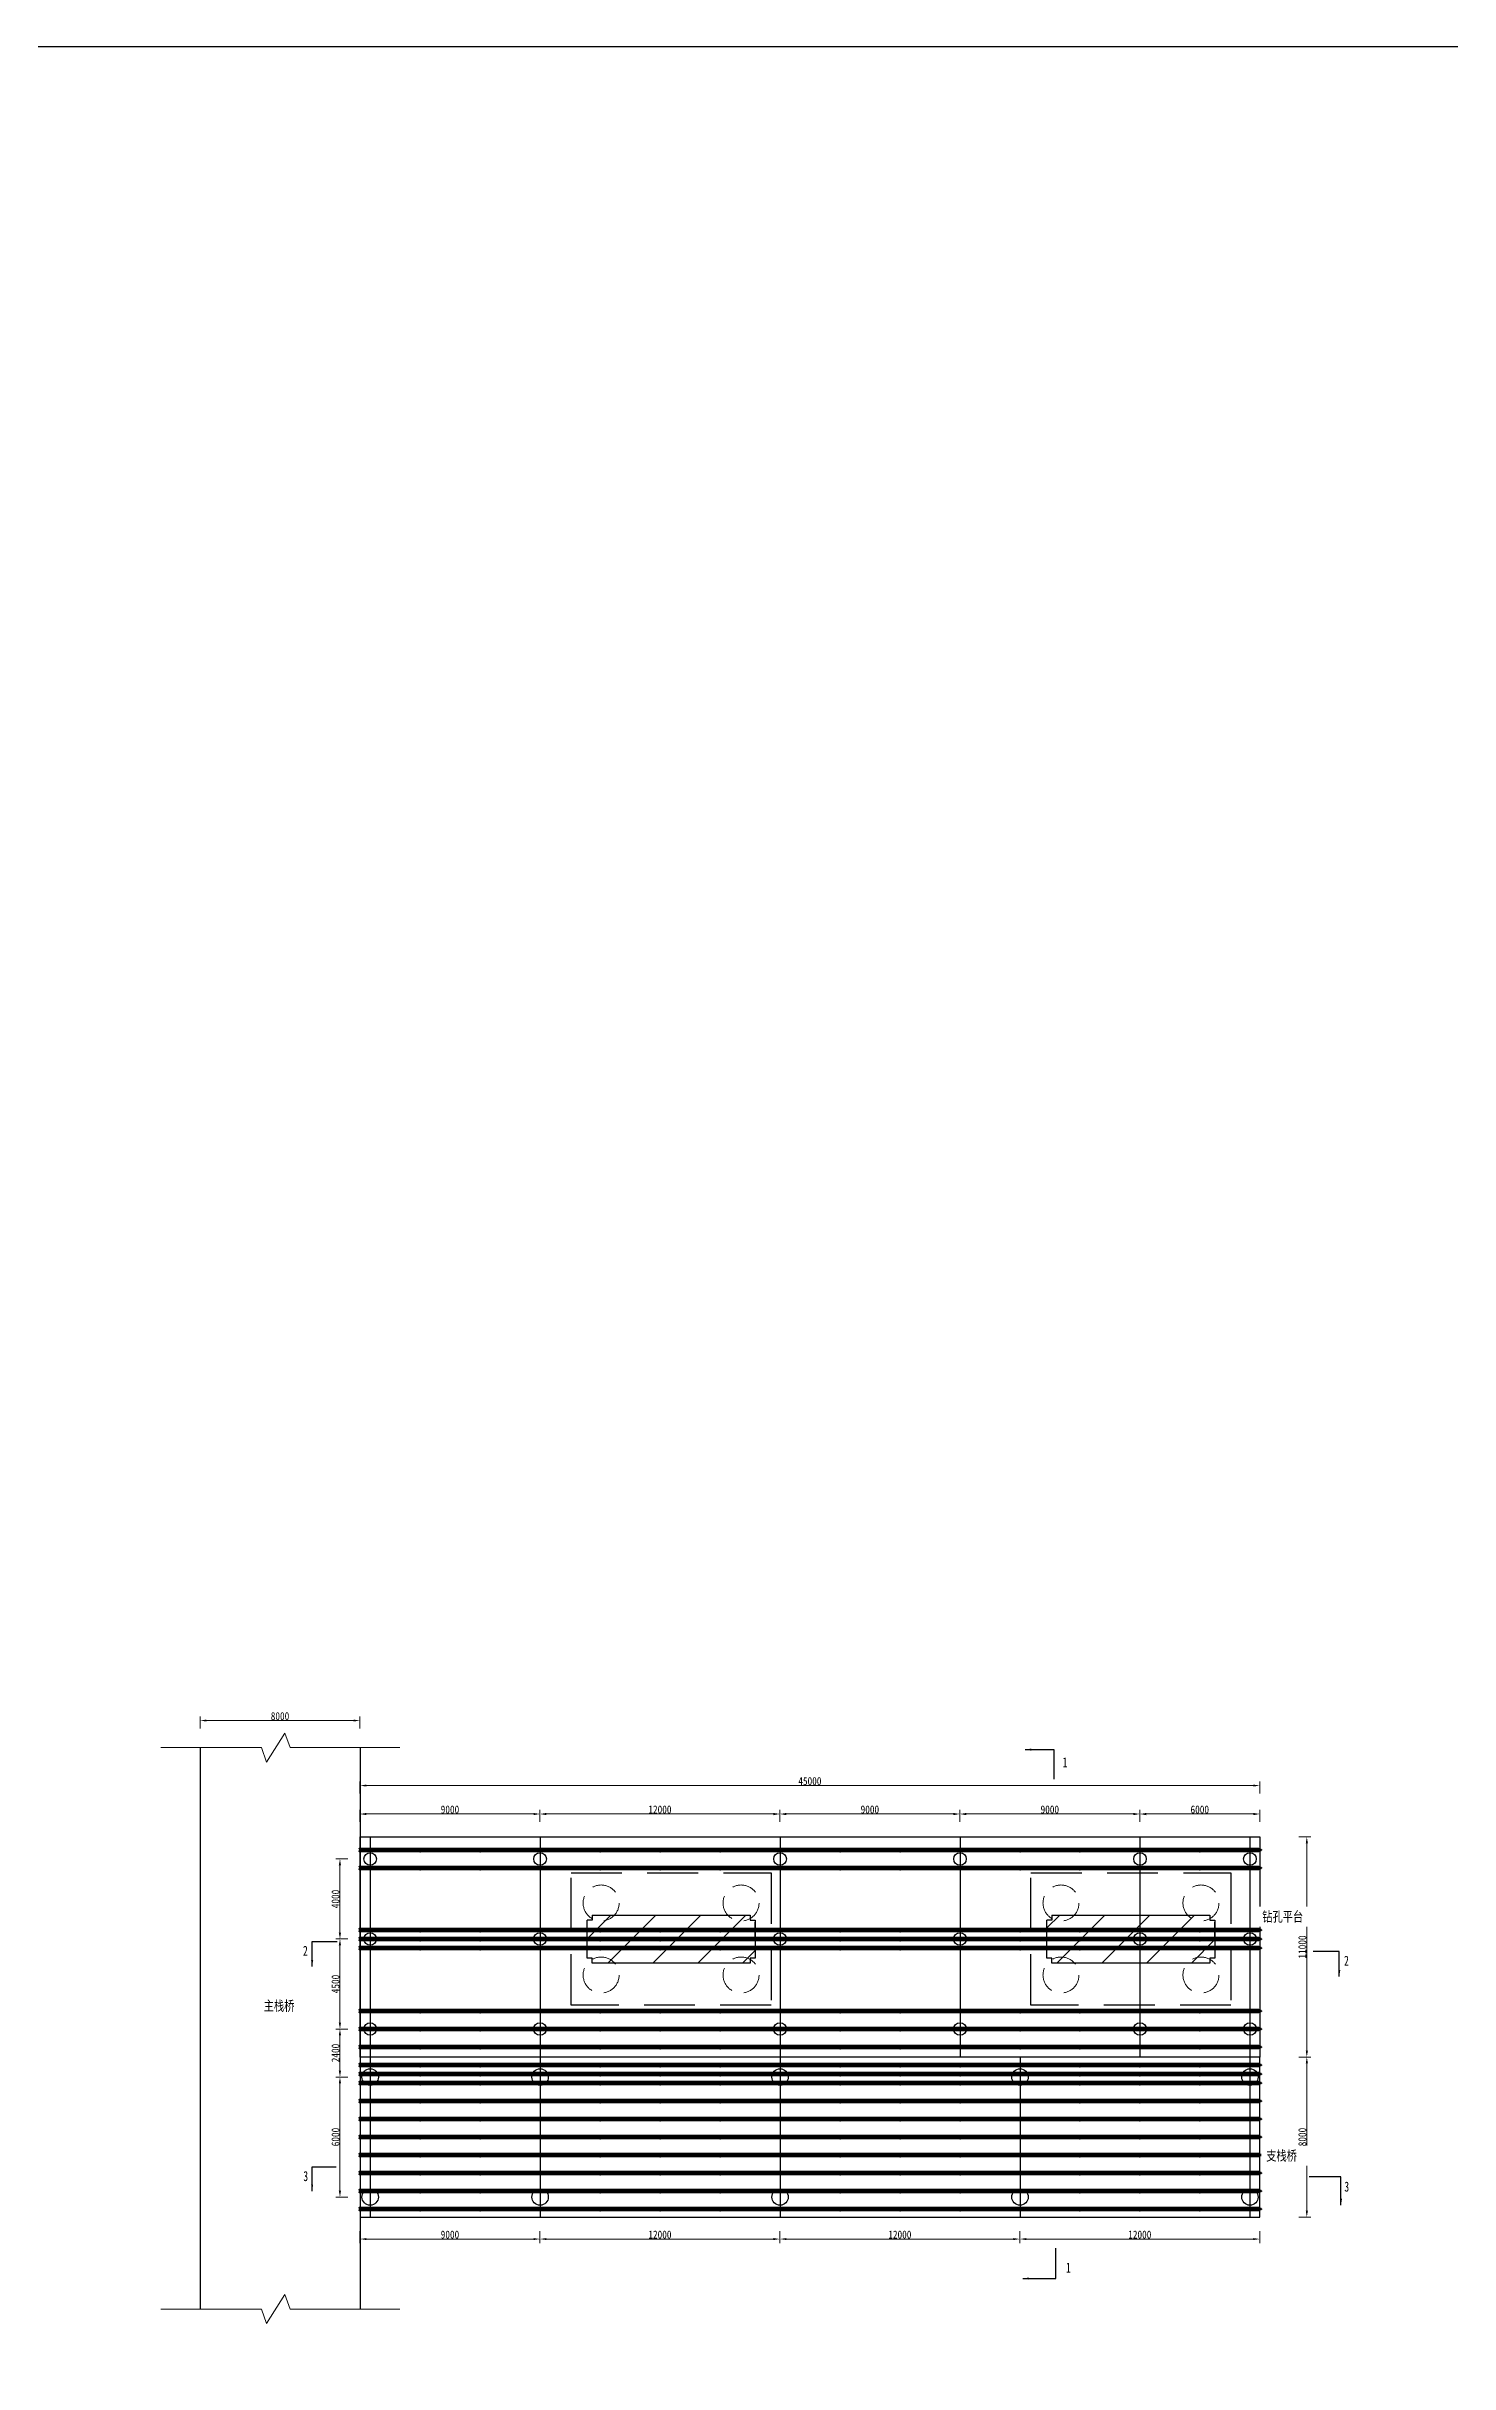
# Model space of a CAD drawing. Header units: millimetres. Extents: x -724662 to -98163, y -2532159 to 119496.
# Drawn here: x -104698 to -103996, y 118337 to 119496 of the extents above; entities that cross this region are included whole.
import ezdxf
from ezdxf.enums import TextEntityAlignment as Align

# ---------------------------------------------------------------- set-up
doc = ezdxf.new("R2010")
doc.units = ezdxf.units.MM
doc.header["$LTSCALE"] = 20
doc.linetypes.add('CENTER', pattern=[2, 1.25, -0.25, 0.25, -0.25])
doc.linetypes.add('DASHED', pattern=[19.05, 12.7, -6.35])
doc.layers.get('0').update_dxf_attribs({"lineweight": 25})
for name, color, linetype, lineweight in [('Fline', 6, 'Continuous', 18), ('Layer1', 1, 'Continuous', 15), ('Layer3', 6, 'CENTER', 9), ('构造细实', 5, 'Continuous', 15), ('标注', 1, 'Continuous', 13), ('粗实线', 7, 'Continuous', 25), ('细实线', 1, 'Continuous', 13), ('细虚线', 2, 'DASHED', 15)]:
    doc.layers.add(name, color=color, linetype=linetype, lineweight=lineweight)
doc.layers.add('QL-主线桥位平面', color=190, linetype='Continuous')
doc.layers.add('钢构CAD-工字钢', color=6, linetype='Continuous')
doc.styles.add('FS', font='simfang_0.ttf', dxfattribs={"width": 0.75})
doc.styles.get("Standard").update_dxf_attribs({"font": 'simsun.ttf', "width": 0.85})
doc.dimstyles.new('100-1.6', dxfattribs={"dimscale": 1.6, "dimtxt": 2.5, "dimasz": 2, "dimexe": 1.25, "dimexo": 1.25, "dimgap": 0.125, "dimtad": 1, "dimdec": 0, "dimlfac": 100, "dimdsep": 46, "dimtxsty": 'Standard', "dimcen": 0.001, "dimclrd": 256, "dimclre": 256, "dimclrt": 7, "dimadec": 4, "dimazin": 2, "dimtfac": 1, "dimtdec": 0, "dimtmove": 1, "dimatfit": 2, "dimfxlon": 1, "dimlwd": -1, "dimlwe": -1, "dimarcsym": 0})

# ---------------------------------------------------------------- blocks, each defined once
blk = doc.blocks.new('a')
at = {"layer": 'Layer3', "ltscale": 30}
for p, q in [((-1082, 2294), (-766, 2294)), ((-1077, 2281), (-1077, 2305)), ((-777, 2285), (-777, 2301))]:
    blk.add_line(p, q, dxfattribs=at)
at = {"layer": '细实线', "color": 5, "ltscale": 30}
for p, q in [((-1083, 2302), (-1083, 2302)), ((-1082, 2302), (-1083, 2302)), ((-1083, 2299), (-1083, 2302)), ((-1083, 2299), (-1083, 2299)), ((-1082, 2299), (-1083, 2299)), ((-1083, 2290), (-1083, 2290)), ((-1082, 2290), (-1083, 2290)), ((-1083, 2287), (-1083, 2290)), ((-1083, 2287), (-1083, 2287)), ((-1082, 2287), (-1083, 2287)), ((-1082, 2298), (-1082, 2303)), ((-1082, 2303), (-783, 2303)), ((-1082, 2298), (-783, 2298)), ((-1082, 2285), (-1082, 2290)), ((-1082, 2290), (-783, 2290)), ((-1082, 2285), (-783, 2285)), ((-1070, 2298), (-1070, 2298)), ((-1070, 2298), (-1069, 2298)), ((-1070, 2291), (-1069, 2291)), ((-1070, 2290), (-1070, 2291)), ((-1068, 2291), (-1068, 2297)), ((-1068, 2291), (-1068, 2297)), ((-1067, 2298), (-1066, 2298)), ((-1067, 2291), (-1066, 2291)), ((-1065, 2298), (-1065, 2298)), ((-1065, 2290), (-1065, 2291)), ((-929, 2298), (-929, 2298)), ((-929, 2298), (-928, 2298)), ((-929, 2290), (-929, 2291)), ((-929, 2291), (-928, 2291)), ((-927, 2291), (-927, 2297)), ((-927, 2291), (-927, 2297)), ((-926, 2298), (-925, 2298)), ((-926, 2291), (-925, 2291)), ((-924, 2298), (-924, 2298)), ((-924, 2290), (-924, 2291)), ((-798, 2297), (-798, 2298)), ((-798, 2297), (-789, 2297)), ((-798, 2292), (-789, 2292)), ((-798, 2290), (-798, 2292)), ((-788, 2298), (-788, 2298)), ((-788, 2298), (-787, 2298)), ((-788, 2290), (-788, 2291)), ((-788, 2291), (-787, 2291)), ((-786, 2291), (-786, 2297)), ((-786, 2291), (-786, 2297)), ((-785, 2298), (-784, 2298)), ((-785, 2291), (-784, 2291)), ((-783, 2298), (-783, 2303)), ((-783, 2298), (-772, 2298)), ((-783, 2298), (-771, 2298)), ((-783, 2298), (-783, 2298)), ((-783, 2291), (-772, 2291)), ((-783, 2290), (-783, 2291)), ((-783, 2290), (-771, 2290)), ((-783, 2285), (-783, 2290)), ((-771, 2297), (-772, 2298)), ((-771, 2291), (-772, 2291)), ((-771, 2298), (-771, 2298)), ((-771, 2291), (-771, 2298)), ((-771, 2291), (-771, 2297)), ((-771, 2291), (-771, 2290))]:
    blk.add_line(p, q, dxfattribs=at)
for centre, radius, start, end in [((-1070, 2298), 0.25, 180, 270), ((-1070, 2291), 0.25, 90, 180), ((-1069, 2297), 0.5, 0, 90), ((-1069, 2291), 0.5, 270, 0), ((-1067, 2297), 0.5, 90, 180), ((-1067, 2291), 0.5, 180, 270), ((-1066, 2298), 0.25, 270, 0), ((-1066, 2291), 0.25, 0, 90), ((-929, 2298), 0.25, 180, 270), ((-929, 2291), 0.25, 90, 180), ((-928, 2297), 0.5, 0, 90), ((-928, 2291), 0.5, 270, 0), ((-926, 2297), 0.5, 90, 180), ((-926, 2291), 0.5, 180, 270), ((-925, 2298), 0.25, 270, 0), ((-925, 2291), 0.25, 0, 90), ((-789, 2294), 2.5, 270, 90), ((-788, 2298), 0.25, 180, 270), ((-788, 2291), 0.25, 90, 180), ((-787, 2297), 0.5, 0, 90), ((-787, 2291), 0.5, 270, 0), ((-785, 2297), 0.5, 90, 180), ((-785, 2291), 0.5, 180, 270), ((-784, 2298), 0.25, 270, 0), ((-784, 2291), 0.25, 0, 90)]:
    blk.add_arc(centre, radius, start, end, dxfattribs=at)
blk = doc.blocks.new('*U990')
at = {"layer": 'Layer1', "ltscale": 30, "xscale": 0.009999999776482594, "yscale": 0.009999999776482594, "zscale": 0.009999999776482594, "rotation": 89.99999999874551}
blk.add_blockref('a', (22.93, 9.25), dxfattribs=at)
blk = doc.blocks.new('*U989')
at = {"color": 0, "linetype": 'ByBlock', "lineweight": -2, "transparency": 16777216}
for p in [(0, 42), (0.9, 42), (1.8, 42), (2.7, 42), (3.6, 42), (4.5, 42), (5.4, 42), (6.3, 42), (7.2, 42), (0, 39), (0.9, 39), (1.8, 39), (2.7, 39), (3.6, 39), (4.5, 39), (5.4, 39), (6.3, 39), (7.2, 39), (0, 36), (0.9, 36), (1.8, 36), (2.7, 36), (3.6, 36), (4.5, 36), (5.4, 36), (6.3, 36), (7.2, 36), (0, 33), (0.9, 33), (1.8, 33), (2.7, 33), (3.6, 33), (4.5, 33), (5.4, 33), (6.3, 33), (7.2, 33), (0, 30), (0.9, 30), (1.8, 30), (2.7, 30), (3.6, 30), (4.5, 30), (5.4, 30), (6.3, 30), (7.2, 30), (0, 27), (0.9, 27), (1.8, 27), (2.7, 27), (3.6, 27), (4.5, 27), (5.4, 27), (6.3, 27), (7.2, 27), (0, 24), (0.9, 24), (1.8, 24), (2.7, 24), (3.6, 24), (4.5, 24), (5.4, 24), (6.3, 24), (7.2, 24), (0, 21), (0.9, 21), (1.8, 21), (2.7, 21), (3.6, 21), (4.5, 21), (5.4, 21), (6.3, 21), (7.2, 21), (0, 18), (0.9, 18), (1.8, 18), (2.7, 18), (3.6, 18), (4.5, 18), (5.4, 18), (6.3, 18), (7.2, 18), (0, 15), (0.9, 15), (1.8, 15), (2.7, 15), (3.6, 15), (4.5, 15), (5.4, 15), (6.3, 15), (7.2, 15), (0, 12), (0.9, 12), (1.8, 12), (2.7, 12), (3.6, 12), (4.5, 12), (5.4, 12), (6.3, 12), (7.2, 12), (0, 9), (0.9, 9), (1.8, 9), (2.7, 9), (3.6, 9), (4.5, 9), (5.4, 9), (6.3, 9), (7.2, 9), (0, 6), (0.9, 6), (1.8, 6), (2.7, 6), (3.6, 6), (4.5, 6), (5.4, 6), (6.3, 6), (7.2, 6), (0, 3), (0.9, 3), (1.8, 3), (2.7, 3), (3.6, 3), (4.5, 3), (5.4, 3), (6.3, 3), (7.2, 3), (0, 0), (0.9, 0), (1.8, 0), (2.7, 0), (3.6, 0), (4.5, 0), (5.4, 0), (6.3, 0), (7.2, 0)]:
    blk.add_blockref('*U990', p, dxfattribs=at)
blk = doc.blocks.new('*U992')
at = {"layer": 'Layer1', "ltscale": 30, "xscale": 0.009999999776482594, "yscale": 0.009999999776482594, "zscale": 0.009999999776482594, "rotation": 89.99999999874551}
blk.add_blockref('a', (22.93, 9.25), dxfattribs=at)
blk = doc.blocks.new('*U991')
at = {"color": 0, "linetype": 'ByBlock', "lineweight": -2, "transparency": 16777216}
for p in [(0, 42), (0, 39), (0, 36), (0, 33), (0, 30), (0, 27), (0, 24), (0, 21), (0, 18), (0, 15), (0, 12), (0, 9), (0, 6), (0, 3), (0, 0)]:
    blk.add_blockref('*U992', p, dxfattribs=at)
blk = doc.blocks.new('西引桥支栈桥')
at = {"color": 1}
for p, q in [((518412.61, 2757771.52), (518420.61, 2757771.52)), ((518412.61, 2757760.02), (518420.61, 2757760.02)), ((518412.61, 2757748.02), (518420.61, 2757748.02)), ((518412.61, 2757736.02), (518420.61, 2757736.02)), ((518412.61, 2757727.52), (518420.61, 2757727.52))]:
    blk.add_line(p, q, dxfattribs=at)
at = {"color": 7}
blk.add_lwpolyline([(518412.61, 2757772.02), (518412.61, 2757727.02), (518420.61, 2757727.02), (518420.61, 2757772.02), (518412.61, 2757772.02)], dxfattribs=at)
at = {"color": 2}
for centre in [(518413.61, 2757771.52), (518419.61, 2757771.52), (518413.61, 2757760.02), (518419.61, 2757760.02), (518413.61, 2757748.02), (518419.61, 2757748.02), (518413.61, 2757736.02), (518419.61, 2757736.02), (518413.61, 2757727.52), (518419.61, 2757727.52)]:
    blk.add_circle(centre, 0.41, dxfattribs=at)
at = {"rotation": 359.9999999987672}
for name, p in [('*U989', (518413.02, 2757728.54)), ('*U991', (518413.47, 2757728.54))]:
    blk.add_blockref(name, p, dxfattribs=at)
blk = doc.blocks.new('50')
at = {"layer": '构造细实'}
h = blk.add_hatch(dxfattribs=at)
h.set_pattern_fill('ANSI31', color=4, scale=50, style=0)
h.set_pattern_definition([(45, (25, 0), (-112.253, 112.253), [])])
edge = h.paths.add_edge_path()
edge.add_line((-370, 120), (420, 120))
edge.add_line((420, 120), (420, 95))
edge.add_line((420, 95), (445, 95))
edge.add_line((445, 95), (445, -95))
edge.add_line((445, -95), (420, -95))
edge.add_line((420, -95), (420, -120))
edge.add_line((420, -120), (-370, -120))
edge.add_line((-370, -120), (-370, -95))
edge.add_line((-370, -95), (-395, -95))
edge.add_line((-395, -95), (-395, 0))
edge.add_line((-395, 0), (-395, 95))
at = {"layer": '粗实线', "color": 4}
blk.add_line((445, 0), (445, 85), dxfattribs=at)
at = {"layer": '粗实线', "color": 255, "linetype": 'DASHED'}
blk.add_lwpolyline([(-475, -330), (-475, 330), (525, 330), (525, -330)], close=True, dxfattribs=at)
at = {"layer": '粗实线', "color": 4}
for points in [[(-370, 120), (420, 120), (420, 95), (445, 95), (445, -95), (420, -95), (420, -120), (-370, -120), (-370, -95), (-395, -95), (-395, 0), (-395, 95)], [(-370, 120), (-370, 95), (-395, 95)]]:
    blk.add_lwpolyline(points, dxfattribs=at)
at = {"layer": '细虚线', "color": 255, "linetype": 'DASHED', "ltscale": 0.5}
for centre in [(-325, 180), (375, 180), (-325, -180), (375, -180)]:
    blk.add_circle(centre, 90, dxfattribs=at)
blk = doc.blocks.new('*U988')
at = {"layer": 'Layer1', "ltscale": 30, "xscale": 0.009999999776482596, "yscale": 0.009999999776482596, "zscale": 0.009999999776482596, "rotation": 89.9999983127665}
blk.add_blockref('a', (22.93, 9.25), dxfattribs=at)
blk = doc.blocks.new('*U987')
at = {"color": 0, "linetype": 'ByBlock', "lineweight": -2, "transparency": 16777216}
for p in [(0, 42), (0, 39), (0, 36), (0, 33), (0, 30), (0, 27), (0, 24), (0, 21), (0, 18), (0, 15), (0, 12), (0, 9), (0, 6), (0, 3), (0, 0)]:
    blk.add_blockref('*U988', p, dxfattribs=at)
blk = doc.blocks.new('*U980')
at = {"color": 1}
blk.add_blockref('*U987', (0, -19.5), dxfattribs=at)
blk = doc.blocks.new('*U979')
at = {"color": 0, "linetype": 'ByBlock', "lineweight": -2, "transparency": 16777216}
for p in [(0, 0), (0.9, 0)]:
    blk.add_blockref('*U980', p, dxfattribs=at)
blk = doc.blocks.new('*U984')
at = {"layer": 'Layer1', "ltscale": 30, "xscale": 0.009999999776482596, "yscale": 0.009999999776482596, "zscale": 0.009999999776482596, "rotation": 89.9999983127665}
blk.add_blockref('a', (22.93, 9.25), dxfattribs=at)
blk = doc.blocks.new('*U983')
at = {"color": 0, "linetype": 'ByBlock', "lineweight": -2, "transparency": 16777216}
for p in [(0, 42), (0, 39), (0, 36), (0, 33), (0, 30), (0, 27), (0, 24), (0, 21), (0, 18), (0, 15), (0, 12), (0, 9), (0, 6), (0, 3), (0, 0)]:
    blk.add_blockref('*U984', p, dxfattribs=at)
blk = doc.blocks.new('*U982')
at = {"color": 1}
blk.add_blockref('*U983', (0, -19.5), dxfattribs=at)
blk = doc.blocks.new('*U981')
at = {"color": 0, "linetype": 'ByBlock', "lineweight": -2, "transparency": 16777216}
for p in [(0, 0), (0.9, 0), (1.8, 0)]:
    blk.add_blockref('*U982', p, dxfattribs=at)
blk = doc.blocks.new('*U986')
at = {"layer": 'Layer1', "ltscale": 30, "xscale": 0.009999999776482596, "yscale": 0.009999999776482596, "zscale": 0.009999999776482596, "rotation": 89.9999983127665}
blk.add_blockref('a', (22.93, 9.25), dxfattribs=at)
blk = doc.blocks.new('*U985')
at = {"color": 0, "linetype": 'ByBlock', "lineweight": -2, "transparency": 16777216}
for p in [(0, 42), (0, 39), (0, 36), (0, 33), (0, 30), (0, 27), (0, 24), (0, 21), (0, 18), (0, 15), (0, 12), (0, 9), (0, 6), (0, 3), (0, 0)]:
    blk.add_blockref('*U986', p, dxfattribs=at)
blk = doc.blocks.new('*U978')
at = {"color": 1}
blk.add_blockref('*U985', (0, -19.5), dxfattribs=at)
blk = doc.blocks.new('*U977')
at = {"color": 0, "linetype": 'ByBlock', "lineweight": -2, "transparency": 16777216}
for p in [(0, 0), (0.45, 0), (0.9, 0)]:
    blk.add_blockref('*U978', p, dxfattribs=at)
blk = doc.blocks.new('西引桥平台')
at = {"color": 1}
for p, q in [((520145.91, 2757269.31), (520156.91, 2757269.31)), ((520145.91, 2757263.81), (520156.91, 2757263.81)), ((520145.91, 2757254.81), (520156.91, 2757254.81)), ((520145.91, 2757245.81), (520156.91, 2757245.81)), ((520145.91, 2757233.81), (520156.91, 2757233.81)), ((520145.91, 2757225.31), (520156.91, 2757225.31))]:
    blk.add_line(p, q, dxfattribs=at)
at = {"color": 7}
blk.add_lwpolyline([(520145.91, 2757269.81), (520156.91, 2757269.81), (520156.91, 2757224.81), (520145.91, 2757224.81), (520145.91, 2757269.81)], dxfattribs=at)
at = {"color": 40}
for centre in [(520147.01, 2757269.31), (520151.01, 2757269.31), (520155.51, 2757269.31), (520147.01, 2757263.81), (520151.01, 2757263.81), (520155.51, 2757263.81), (520147.01, 2757254.81), (520151.01, 2757254.81), (520155.51, 2757254.81), (520147.01, 2757245.81), (520151.01, 2757245.81), (520155.51, 2757245.81), (520147.01, 2757233.81), (520151.01, 2757233.81), (520155.51, 2757233.81), (520147.01, 2757225.31), (520151.01, 2757225.31), (520155.51, 2757225.31)]:
    blk.add_circle(centre, 0.315, dxfattribs=at)
at = {"color": 7, "rotation": 1.6859789955e-06}
for name, p in [('*U979', (520146.57, 2757245.83)), ('*U977', (520150.57, 2757245.83)), ('*U981', (520154.62, 2757245.83))]:
    blk.add_blockref(name, p, dxfattribs=at)
at = {"layer": 'QL-主线桥位平面', "xscale": 0.0100000000000035, "yscale": 0.0100000000000035, "zscale": 0.0100000000000035, "rotation": 90.0000000008249}
for p in [(520151.01, 2757263.11), (520151.01, 2757240.11)]:
    blk.add_blockref('50', p, dxfattribs=at)
blk = doc.blocks.new('*D175')
at = {"layer": 'Defpoints', "color": 0}
for p in [(-104450.8, 118612.1), (-104540.8, 118597.3), (-104450.8, 118600.6)]:
    blk.add_point(p, dxfattribs=at)
at = {"layer": '标注'}
for p, q in [((-104540.8, 118608.1), (-104540.8, 118614.1)), ((-104450.8, 118608.1), (-104450.8, 118614.1)), ((-104537.6, 118612.1), (-104454, 118612.1))]:
    blk.add_line(p, q, dxfattribs=at)
for points in [[(-104537.6, 118612.6), (-104537.6, 118611.5), (-104540.8, 118612.1)], [(-104454, 118611.5), (-104454, 118612.6), (-104450.8, 118612.1)]]:
    blk.add_solid(points, dxfattribs=at)
at = {"layer": '标注', "color": 7, "insert": (-104495.8, 118614.3), "char_height": 4, "attachment_point": 5}
blk.add_mtext('9000', dxfattribs=at)
blk = doc.blocks.new('*D176')
at = {"layer": 'Defpoints', "color": 0}
for p in [(-104330.8, 118612.1), (-104450.8, 118600.6), (-104330.8, 118600.6)]:
    blk.add_point(p, dxfattribs=at)
at = {"layer": '标注'}
for p, q in [((-104450.8, 118608.1), (-104450.8, 118614.1)), ((-104330.8, 118608.1), (-104330.8, 118614.1)), ((-104447.6, 118612.1), (-104334, 118612.1))]:
    blk.add_line(p, q, dxfattribs=at)
for points in [[(-104447.6, 118612.6), (-104447.6, 118611.5), (-104450.8, 118612.1)], [(-104334, 118611.5), (-104334, 118612.6), (-104330.8, 118612.1)]]:
    blk.add_solid(points, dxfattribs=at)
at = {"layer": '标注', "color": 7, "insert": (-104390.8, 118614.3), "char_height": 4, "attachment_point": 5}
blk.add_mtext('12000', dxfattribs=at)
blk = doc.blocks.new('*D177')
at = {"layer": 'Defpoints', "color": 0}
for p in [(-104240.8, 118612.1), (-104330.8, 118600.6), (-104240.8, 118600.6)]:
    blk.add_point(p, dxfattribs=at)
at = {"layer": '标注'}
for p, q in [((-104330.8, 118608.1), (-104330.8, 118614.1)), ((-104240.8, 118608.1), (-104240.8, 118614.1)), ((-104327.6, 118612.1), (-104244, 118612.1))]:
    blk.add_line(p, q, dxfattribs=at)
for points in [[(-104327.6, 118612.6), (-104327.6, 118611.5), (-104330.8, 118612.1)], [(-104244, 118611.5), (-104244, 118612.6), (-104240.8, 118612.1)]]:
    blk.add_solid(points, dxfattribs=at)
at = {"layer": '标注', "color": 7, "insert": (-104285.8, 118614.3), "char_height": 4, "attachment_point": 5}
blk.add_mtext('9000', dxfattribs=at)
blk = doc.blocks.new('*D178')
at = {"layer": 'Defpoints', "color": 0}
for p in [(-104150.8, 118612.1), (-104240.8, 118600.6), (-104150.8, 118600.6)]:
    blk.add_point(p, dxfattribs=at)
at = {"layer": '标注'}
for p, q in [((-104240.8, 118608.1), (-104240.8, 118614.1)), ((-104150.8, 118608.1), (-104150.8, 118614.1)), ((-104237.6, 118612.1), (-104154, 118612.1))]:
    blk.add_line(p, q, dxfattribs=at)
for points in [[(-104237.6, 118612.6), (-104237.6, 118611.5), (-104240.8, 118612.1)], [(-104154, 118611.5), (-104154, 118612.6), (-104150.8, 118612.1)]]:
    blk.add_solid(points, dxfattribs=at)
at = {"layer": '标注', "color": 7, "insert": (-104195.8, 118614.3), "char_height": 4, "attachment_point": 5}
blk.add_mtext('9000', dxfattribs=at)
blk = doc.blocks.new('*D179')
at = {"layer": 'Defpoints', "color": 0}
for p in [(-104090.8, 118612.1), (-104150.8, 118600.6), (-104090.8, 118600.6)]:
    blk.add_point(p, dxfattribs=at)
at = {"layer": '标注'}
for p, q in [((-104150.8, 118608.1), (-104150.8, 118614.1)), ((-104090.8, 118608.1), (-104090.8, 118614.1)), ((-104147.6, 118612.1), (-104094, 118612.1))]:
    blk.add_line(p, q, dxfattribs=at)
for points in [[(-104147.6, 118612.6), (-104147.6, 118611.5), (-104150.8, 118612.1)], [(-104094, 118611.5), (-104094, 118612.6), (-104090.8, 118612.1)]]:
    blk.add_solid(points, dxfattribs=at)
at = {"layer": '标注', "color": 7, "insert": (-104120.8, 118614.3), "char_height": 4, "attachment_point": 5}
blk.add_mtext('6000', dxfattribs=at)
blk = doc.blocks.new('*D180')
at = {"layer": 'Defpoints', "color": 0, "transparency": 16777216}
for p in [(-104090.8, 118600.6), (-104090.8, 118490.6), (-104067.3, 118490.6)]:
    blk.add_point(p, dxfattribs=at)
at = {"layer": '标注', "transparency": 16777216}
for p, q in [((-104071.3, 118600.6), (-104065.3, 118600.6)), ((-104067.3, 118597.4), (-104067.3, 118493.8))]:
    blk.add_line(p, q, dxfattribs=at)
at = {"layer": '标注', "linetype": 'ByBlock', "transparency": 16777216}
blk.add_line((-104071.3, 118490.6), (-104065.3, 118490.6), dxfattribs=at)
at = {"layer": '标注', "transparency": 16777216}
for points in [[(-104067.8, 118597.4), (-104066.7, 118597.4), (-104067.3, 118600.6)], [(-104067.8, 118493.8), (-104066.7, 118493.8), (-104067.3, 118490.6)]]:
    blk.add_solid(points, dxfattribs=at)
at = {"layer": '标注', "color": 7, "transparency": 16777216, "insert": (-104069.5, 118545.6), "char_height": 4, "attachment_point": 5, "rotation": 90}
blk.add_mtext('11000', dxfattribs=at)
blk = doc.blocks.new('*D181')
at = {"layer": 'Defpoints', "color": 0, "transparency": 16777216}
for p in [(-104090.8, 118490.6), (-104090.8, 118410.6), (-104067.3, 118410.6)]:
    blk.add_point(p, dxfattribs=at)
at = {"layer": '标注', "transparency": 16777216}
for p, q in [((-104071.3, 118490.6), (-104065.3, 118490.6)), ((-104067.3, 118487.4), (-104067.3, 118413.8))]:
    blk.add_line(p, q, dxfattribs=at)
at = {"layer": '标注', "linetype": 'ByBlock', "transparency": 16777216}
blk.add_line((-104071.3, 118410.6), (-104065.3, 118410.6), dxfattribs=at)
at = {"layer": '标注', "transparency": 16777216}
for points in [[(-104067.8, 118487.4), (-104066.7, 118487.4), (-104067.3, 118490.6)], [(-104067.8, 118413.8), (-104066.7, 118413.8), (-104067.3, 118410.6)]]:
    blk.add_solid(points, dxfattribs=at)
at = {"layer": '标注', "color": 7, "transparency": 16777216, "insert": (-104069.5, 118450.6), "char_height": 4, "attachment_point": 5, "rotation": 90}
blk.add_mtext('8000', dxfattribs=at)
blk = doc.blocks.new('*D242')
at = {"layer": 'Defpoints', "color": 0}
for p in [(-104540.8, 118412.3), (-104450.8, 118410.6), (-104450.8, 118399.6)]:
    blk.add_point(p, dxfattribs=at)
at = {"layer": '标注'}
for p, q in [((-104540.8, 118403.6), (-104540.8, 118397.6)), ((-104537.6, 118399.6), (-104454, 118399.6)), ((-104450.8, 118403.6), (-104450.8, 118397.6))]:
    blk.add_line(p, q, dxfattribs=at)
for points in [[(-104537.6, 118400.1), (-104537.6, 118399.1), (-104540.8, 118399.6)], [(-104454, 118399.1), (-104454, 118400.1), (-104450.8, 118399.6)]]:
    blk.add_solid(points, dxfattribs=at)
at = {"layer": '标注', "color": 7, "insert": (-104495.8, 118401.8), "char_height": 4, "attachment_point": 5}
blk.add_mtext('9000', dxfattribs=at)
blk = doc.blocks.new('*D243')
at = {"layer": 'Defpoints', "color": 0}
for p in [(-104090.8, 118626.3), (-104540.8, 118595.1), (-104090.8, 118600.6)]:
    blk.add_point(p, dxfattribs=at)
at = {"layer": '标注'}
for p, q in [((-104540.8, 118622.3), (-104540.8, 118628.3)), ((-104537.6, 118626.3), (-104094, 118626.3)), ((-104090.8, 118622.3), (-104090.8, 118628.3))]:
    blk.add_line(p, q, dxfattribs=at)
for points in [[(-104537.6, 118626.8), (-104537.6, 118625.8), (-104540.8, 118626.3)], [(-104094, 118625.8), (-104094, 118626.8), (-104090.8, 118626.3)]]:
    blk.add_solid(points, dxfattribs=at)
at = {"layer": '标注', "color": 7, "insert": (-104315.8, 118628.5), "char_height": 4, "attachment_point": 5}
blk.add_mtext('45000', dxfattribs=at)
blk = doc.blocks.new('*D441')
at = {"layer": 'Defpoints', "color": 0}
for p in [(-104450.8, 118410.1), (-104330.8, 118410.6), (-104330.8, 118399.6)]:
    blk.add_point(p, dxfattribs=at)
at = {"layer": '标注'}
for p, q in [((-104450.8, 118403.6), (-104450.8, 118397.6)), ((-104447.6, 118399.6), (-104334, 118399.6)), ((-104330.8, 118403.6), (-104330.8, 118397.6))]:
    blk.add_line(p, q, dxfattribs=at)
for points in [[(-104447.6, 118400.1), (-104447.6, 118399.1), (-104450.8, 118399.6)], [(-104334, 118399.1), (-104334, 118400.1), (-104330.8, 118399.6)]]:
    blk.add_solid(points, dxfattribs=at)
at = {"layer": '标注', "color": 7, "insert": (-104390.8, 118401.8), "char_height": 4, "attachment_point": 5}
blk.add_mtext('12000', dxfattribs=at)
blk = doc.blocks.new('*D442')
at = {"layer": 'Defpoints', "color": 0}
for p in [(-104330.8, 118410.1), (-104210.8, 118410.1), (-104210.8, 118399.6)]:
    blk.add_point(p, dxfattribs=at)
at = {"layer": '标注'}
for p, q in [((-104330.8, 118403.6), (-104330.8, 118397.6)), ((-104327.6, 118399.6), (-104214, 118399.6)), ((-104210.8, 118403.6), (-104210.8, 118397.6))]:
    blk.add_line(p, q, dxfattribs=at)
for points in [[(-104327.6, 118400.1), (-104327.6, 118399.1), (-104330.8, 118399.6)], [(-104214, 118399.1), (-104214, 118400.1), (-104210.8, 118399.6)]]:
    blk.add_solid(points, dxfattribs=at)
at = {"layer": '标注', "color": 7, "insert": (-104270.8, 118401.8), "char_height": 4, "attachment_point": 5}
blk.add_mtext('12000', dxfattribs=at)
blk = doc.blocks.new('*D443')
at = {"layer": 'Defpoints', "color": 0}
for p in [(-104210.8, 118410.1), (-104090.8, 118410.6), (-104090.8, 118399.6)]:
    blk.add_point(p, dxfattribs=at)
at = {"layer": '标注'}
for p, q in [((-104210.8, 118403.6), (-104210.8, 118397.6)), ((-104207.6, 118399.6), (-104094, 118399.6)), ((-104090.8, 118403.6), (-104090.8, 118397.6))]:
    blk.add_line(p, q, dxfattribs=at)
for points in [[(-104207.6, 118400.1), (-104207.6, 118399.1), (-104210.8, 118399.6)], [(-104094, 118399.1), (-104094, 118400.1), (-104090.8, 118399.6)]]:
    blk.add_solid(points, dxfattribs=at)
at = {"layer": '标注', "color": 7, "insert": (-104150.8, 118401.8), "char_height": 4, "attachment_point": 5}
blk.add_mtext('12000', dxfattribs=at)
blk = doc.blocks.new('*D444')
at = {"layer": 'Defpoints', "color": 0}
for p in [(-104535.8, 118589.6), (-104550.8, 118549.6), (-104535.8, 118549.6)]:
    blk.add_point(p, dxfattribs=at)
at = {"layer": '标注'}
for p, q in [((-104546.8, 118589.6), (-104552.8, 118589.6)), ((-104550.8, 118586.4), (-104550.8, 118552.8)), ((-104546.8, 118549.6), (-104552.8, 118549.6))]:
    blk.add_line(p, q, dxfattribs=at)
for points in [[(-104550.3, 118586.4), (-104551.4, 118586.4), (-104550.8, 118589.6)], [(-104551.4, 118552.8), (-104550.3, 118552.8), (-104550.8, 118549.6)]]:
    blk.add_solid(points, dxfattribs=at)
at = {"layer": '标注', "color": 7, "insert": (-104553, 118569.6), "char_height": 4, "attachment_point": 5, "rotation": 90}
blk.add_mtext('4000', dxfattribs=at)
blk = doc.blocks.new('*D445')
at = {"layer": 'Defpoints', "color": 0}
for p in [(-104535.8, 118549.6), (-104550.8, 118504.6), (-104535.8, 118504.6)]:
    blk.add_point(p, dxfattribs=at)
at = {"layer": '标注'}
for p, q in [((-104546.8, 118549.6), (-104552.8, 118549.6)), ((-104550.8, 118546.4), (-104550.8, 118507.8)), ((-104546.8, 118504.6), (-104552.8, 118504.6))]:
    blk.add_line(p, q, dxfattribs=at)
for points in [[(-104550.3, 118546.4), (-104551.4, 118546.4), (-104550.8, 118549.6)], [(-104551.4, 118507.8), (-104550.3, 118507.8), (-104550.8, 118504.6)]]:
    blk.add_solid(points, dxfattribs=at)
at = {"layer": '标注', "color": 7, "insert": (-104553, 118527.1), "char_height": 4, "attachment_point": 5, "rotation": 90}
blk.add_mtext('4500', dxfattribs=at)
blk = doc.blocks.new('*D446')
at = {"layer": 'Defpoints', "color": 0}
for p in [(-104535.8, 118504.6), (-104550.8, 118480.6), (-104535.8, 118480.6)]:
    blk.add_point(p, dxfattribs=at)
at = {"layer": '标注'}
for p, q in [((-104546.8, 118504.6), (-104552.8, 118504.6)), ((-104550.8, 118501.4), (-104550.8, 118483.8)), ((-104546.8, 118480.6), (-104552.8, 118480.6))]:
    blk.add_line(p, q, dxfattribs=at)
for points in [[(-104550.3, 118501.4), (-104551.4, 118501.4), (-104550.8, 118504.6)], [(-104551.4, 118483.8), (-104550.3, 118483.8), (-104550.8, 118480.6)]]:
    blk.add_solid(points, dxfattribs=at)
at = {"layer": '标注', "color": 7, "insert": (-104553, 118492.6), "char_height": 4, "attachment_point": 5, "rotation": 90}
blk.add_mtext('2400', dxfattribs=at)
blk = doc.blocks.new('*D447')
at = {"layer": 'Defpoints', "color": 0}
for p in [(-104535.8, 118480.6), (-104550.8, 118420.6), (-104535.8, 118420.6)]:
    blk.add_point(p, dxfattribs=at)
at = {"layer": '标注'}
for p, q in [((-104546.8, 118480.6), (-104552.8, 118480.6)), ((-104550.8, 118477.4), (-104550.8, 118423.8)), ((-104546.8, 118420.6), (-104552.8, 118420.6))]:
    blk.add_line(p, q, dxfattribs=at)
for points in [[(-104550.3, 118477.4), (-104551.4, 118477.4), (-104550.8, 118480.6)], [(-104551.4, 118423.8), (-104550.3, 118423.8), (-104550.8, 118420.6)]]:
    blk.add_solid(points, dxfattribs=at)
at = {"layer": '标注', "color": 7, "insert": (-104553, 118450.6), "char_height": 4, "attachment_point": 5, "rotation": 90}
blk.add_mtext('6000', dxfattribs=at)
blk = doc.blocks.new('*D511')
at = {"layer": 'Defpoints', "color": 0, "transparency": 16777216}
for p in [(-104540.8, 118658.8), (-104620.8, 118645.3), (-104540.8, 118645.3)]:
    blk.add_point(p, dxfattribs=at)
at = {"layer": '标注', "transparency": 16777216}
for p, q in [((-104620.8, 118654.8), (-104620.8, 118660.8)), ((-104617.6, 118658.8), (-104544, 118658.8))]:
    blk.add_line(p, q, dxfattribs=at)
at = {"layer": '标注', "linetype": 'ByBlock', "transparency": 16777216}
blk.add_line((-104540.8, 118654.8), (-104540.8, 118660.8), dxfattribs=at)
at = {"layer": '标注', "transparency": 16777216}
for points in [[(-104617.6, 118659.3), (-104617.6, 118658.3), (-104620.8, 118658.8)], [(-104544, 118659.3), (-104544, 118658.3), (-104540.8, 118658.8)]]:
    blk.add_solid(points, dxfattribs=at)
at = {"layer": '标注', "color": 7, "transparency": 16777216, "insert": (-104580.8, 118661), "char_height": 4, "attachment_point": 5}
blk.add_mtext('8000', dxfattribs=at)

msp = doc.modelspace()

# ---------------------------------------------------------------- linework, layer by layer
at = {"color": 7}
for points in [[(-104620.7564, 118645.2815), (-104620.7564, 118364.6291)], [(-104540.7564, 118645.2739), (-104540.7564, 118364.6214)]]:
    msp.add_lwpolyline(points, dxfattribs=at)
at = {"layer": 'Fline', "ltscale": 6}
for points in [[(-104640.4, 118645.2834), (-104590.1233, 118645.2786), (-104587.5033, 118638.0782), (-104578.3432, 118652.4776), (-104575.7233, 118645.2772), (-104520.9503, 118645.272)], [(-104640.4, 118364.6309), (-104590.1233, 118364.6261), (-104587.5033, 118357.4257), (-104578.3432, 118371.8252), (-104575.7233, 118364.6248), (-104520.9503, 118364.6196)]]:
    msp.add_lwpolyline(points, dxfattribs=at)

# ---------------------------------------------------------------- block references
at = {"color": 1, "xscale": 10, "yscale": 10, "zscale": 10, "rotation": 269.9999999987672}
msp.add_blockref('西引桥平台', (-27676788.8143, 5320059.695), dxfattribs=at)
at = {"layer": 'QL-主线桥位平面', "color": 3, "xscale": 10, "yscale": 10, "zscale": 10, "rotation": 269.9999999965129}
msp.add_blockref('西引桥支栈桥', (-27681810.9099, 5302616.7019), dxfattribs=at)

# ---------------------------------------------------------------- texts
at = {"color": 7, "style": 'FS', "width": 0.7}
for s, p in [('1', (-104188.242, 118637.9185)), ('2', (-104568.1191, 118543.7129)), ('2', (-104047.4546, 118538.7609)), ('3', (-104567.9322, 118431.0821)), ('3', (-104047.31, 118425.8119)), ('1', (-104186.5385, 118385.3487))]:
    msp.add_text(s, height=5, dxfattribs=at).set_placement(p, align=Align.MIDDLE_CENTER)
at = {"color": 7, "insert": (-104588.9407, 118518.6855), "char_height": 5, "width": 76.595287, "attachment_point": 1, "style": 'FS'}
msp.add_mtext('主栈桥', dxfattribs=at)

# ---------------------------------------------------------------- dimensions: what is measured, and where the dimension line sits
at = {"layer": '标注'}
dim = msp.add_linear_dim(base=(-104540.7564, 118658.79), p1=(-104620.7564, 118645.2815), p2=(-104540.7564, 118645.2815), dimstyle='100-1.6', dxfattribs=at)
dim.commit()
dim.dimension.update_dxf_attribs({"geometry": '*D511', "text_midpoint": (-104580.7564, 118660.99)})
at = {"layer": '标注', "color": 1}
for base, p1, p2, picture, middle in [((-104090.7564, 118626.2911), (-104540.7564, 118595.0838), (-104090.7564, 118600.5838), '*D243', (-104315.7564, 118628.4911)), ((-104450.7564, 118612.0832), (-104540.7564, 118597.3338), (-104450.7564, 118600.5838), '*D175', (-104495.7564, 118614.2832)), ((-104330.7564, 118612.0832), (-104450.7564, 118600.5838), (-104330.7564, 118600.5838), '*D176', (-104390.7564, 118614.2832)), ((-104240.7564, 118612.0832), (-104330.7564, 118600.5838), (-104240.7564, 118600.5838), '*D177', (-104285.7564, 118614.2832)), ((-104150.7564, 118612.0832), (-104240.7564, 118600.5838), (-104150.7564, 118600.5838), '*D178', (-104195.7564, 118614.2832)), ((-104090.7564, 118612.0832), (-104150.7564, 118600.5838), (-104090.7564, 118600.5838), '*D179', (-104120.7564, 118614.2832)), ((-104450.7564, 118399.614), (-104540.7564, 118412.3338), (-104450.7564, 118410.5838), '*D242', (-104495.7564, 118401.814)), ((-104330.7564, 118399.614), (-104450.7564, 118410.0838), (-104330.7564, 118410.5838), '*D441', (-104390.7564, 118401.814)), ((-104210.7564, 118399.614), (-104330.7564, 118410.0838), (-104210.7564, 118410.0838), '*D442', (-104270.7564, 118401.814)), ((-104090.7564, 118399.614), (-104210.7564, 118410.0838), (-104090.7564, 118410.5838), '*D443', (-104150.7564, 118401.814))]:
    dim = msp.add_linear_dim(base=base, p1=p1, p2=p2, dimstyle='100-1.6', dxfattribs=at)
    dim.commit()
    dim.dimension.update_dxf_attribs({"geometry": picture, "text_midpoint": middle})
for base, p1, p2, angle, picture, middle in [((-104550.8452, 118549.5838), (-104535.7564, 118589.5838), (-104535.7564, 118549.5838), 90, '*D444', (-104553.0452, 118569.5838)), ((-104067.2557, 118490.5838), (-104090.7564, 118600.5838), (-104090.7564, 118490.5838), 270, '*D180', (-104069.4557, 118545.5838)), ((-104550.8452, 118504.5838), (-104535.7564, 118549.5838), (-104535.7564, 118504.5838), 90, '*D445', (-104553.0452, 118527.0838)), ((-104550.8452, 118480.5838), (-104535.7564, 118504.5838), (-104535.7564, 118480.5838), 90, '*D446', (-104553.0452, 118492.5838)), ((-104067.2557, 118410.5838), (-104090.7564, 118490.5838), (-104090.7564, 118410.5838), 270, '*D181', (-104069.4557, 118450.5838)), ((-104550.8452, 118420.5838), (-104535.7564, 118480.5838), (-104535.7564, 118420.5838), 90, '*D447', (-104553.0452, 118450.5838))]:
    dim = msp.add_linear_dim(base=base, p1=p1, p2=p2, angle=angle, dimstyle='100-1.6', dxfattribs=at)
    dim.commit()
    dim.dimension.update_dxf_attribs({"geometry": picture, "text_midpoint": middle})

# ---------------------------------------------------------------- leaders
at = {"color": 1}
for points in [[(-104208.2145, 118644.2776), (-104193.8418, 118644.2776), (-104193.8418, 118629.548)], [(-104564.7324, 118535.8193), (-104564.7324, 118548.3327), (-104552.2239, 118548.3327)], [(-104051.0347, 118530.8988), (-104051.0347, 118543.3327), (-104064.1095, 118543.3327)], [(-104564.7324, 118423.6221), (-104564.7324, 118435.7784), (-104552.725, 118435.7784)], [(-104209.3503, 118379.8701), (-104192.8496, 118379.8701), (-104192.8496, 118394.9783)]]:
    msp.add_leader(points, dimstyle='100-1.6', dxfattribs=at)

# ---------------------------------------------------------------- next in the draw order: texts
at = {"color": 7, "char_height": 5, "width": 76.595287, "attachment_point": 1, "style": 'FS', "bg_fill": 2}
for s, insert in [('钻孔平台', (-104089.5673, 118563.2911)), ('支栈桥', (-104087.5847, 118443.7933))]:
    msp.add_mtext(s, dxfattribs=dict(at, insert=insert))

# ---------------------------------------------------------------- next in the draw order: linework, layer by layer
at = {"layer": '钢构CAD-工字钢', "color": 1}
msp.add_lwpolyline([(-106983.8246, 119495.75), (-98162.8005, 119495.75), (-98162.8005, 111489.3323), (-106983.8246, 111489.3323)], close=True, dxfattribs=at)

# ---------------------------------------------------------------- next in the draw order: leaders
at = {"color": 1}
msp.add_leader([(-104050.1872, 118416.5734), (-104050.1872, 118430.7784), (-104066.048, 118430.7784)], dimstyle='100-1.6', dxfattribs=at)

doc.saveas('drawing.dxf')
